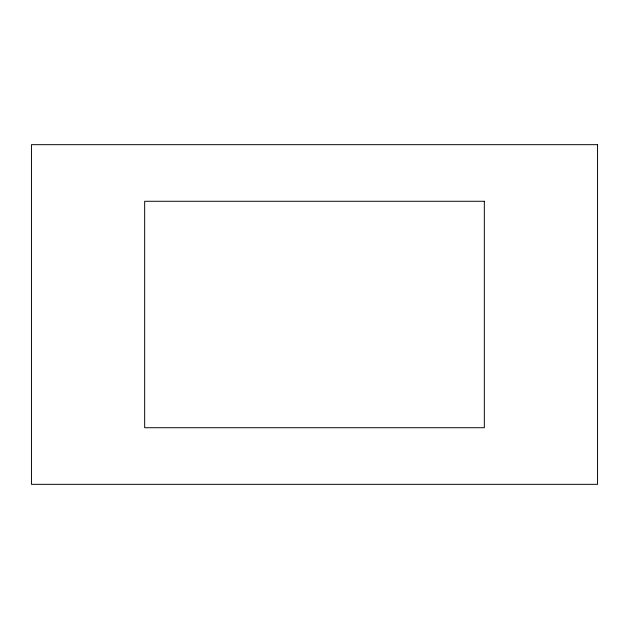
<?xml version="1.0" encoding="UTF-8"?>
<svg xmlns="http://www.w3.org/2000/svg" width="629" height="629" viewBox="0 0 629 629"><rect width="100%" height="100%" fill="white"/><g stroke="black" fill="none" stroke-linecap="round" stroke-linejoin="round"><path stroke-width="0.94" d="M597.55 144.67L31.45 144.67L31.45 484.33L597.55 484.33L597.55 144.67M484.33 201.28L144.67 201.28L144.67 427.72L484.33 427.72L484.33 201.28"/></g></svg>
